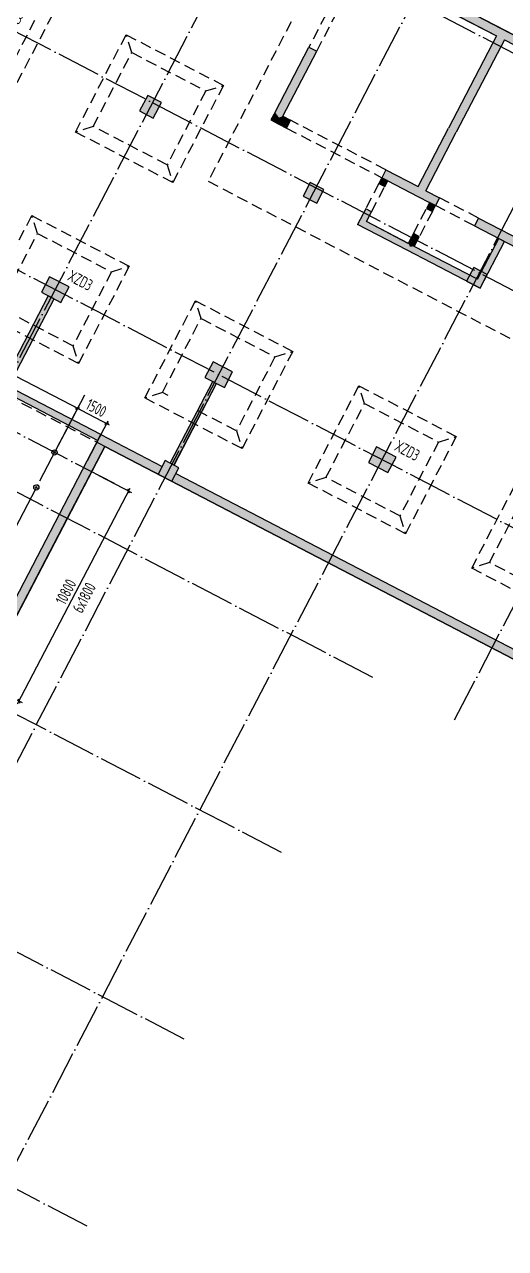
# Model space of a CAD drawing. Extents: x -190030 to 1780958, y -2186385 to 288330.
# Drawn here: x 17892 to 39815, y 203376 to 259183 of the extents above; entities that cross this region are included whole.
import ezdxf

# ---------------------------------------------------------------- set-up
doc = ezdxf.new("R2010")
doc.units = 0
doc.header["$LTSCALE"] = 1000
doc.header["$MEASUREMENT"] = 0
doc.linetypes.add('DASHED', pattern=[0.75, 0.5, -0.25])
doc.linetypes.add('DOTE', pattern=[2.42, 2, -0.2, 0.02, -0.2])
for name, color, linetype in [('05-填充_天正', 26, 'Continuous'), ('104-7 B2核心筒$0$05-填充_天正', 26, 'Continuous'), ('104-7 B2核心筒$0$A_STR-砼墙', 51, 'Continuous'), ('3', 3, 'Continuous'), ('A_AXIS-轴线', 1, 'DOTE'), ('A_STR-砼墙', 51, 'Continuous'), ('BEAM_SE', 144, 'DASHED'), ('COLU', 7, 'Continuous'), ('COLU_HATCH', 251, 'Continuous'), ('DIM', 3, 'Continuous'), ('DOTE', 4, 'DOTE'), ('jc', 5, 'Continuous'), ('s-base', 60, 'Continuous'), ('TEXT', 7, 'Continuous'), ('锚杆', 6, 'Continuous')]:
    doc.layers.add(name, color=color, linetype=linetype)
doc.styles.add('TSSD_Dimension', font='Tssdeng.shx', dxfattribs={"width": 0.7, "bigfont": 'hztxt.shx'})
doc.styles.add('TSSD_Rein', font='tssdeng.shx', dxfattribs={"width": 0.7, "bigfont": 'hztxt.shx'})
doc.dimstyles.new('TSSD_150_150', dxfattribs={"dimtxt": 525, "dimasz": 150, "dimexe": 150, "dimexo": 375, "dimgap": 150, "dimtad": 1, "dimdec": 0, "dimzin": 0, "dimdsep": 46, "dimtxsty": 'TSSD_Dimension', "dimblk": 'ARCHTICK', "dimblk1": 'ARCHTICK', "dimblk2": 'ARCHTICK', "dimcen": 0, "dimdle": 150, "dimclrt": 7, "dimadec": 0, "dimazin": 0, "dimtfac": 1, "dimtdec": 0, "dimtix": 1, "dimtmove": 2, "dimatfit": 3, "dimfxl": 1, "dimtolj": 1, "dimtzin": 0, "dimarcsym": 0})

# ---------------------------------------------------------------- blocks, each defined once
blk = doc.blocks.new('104 轴线')
for p, q in [((-155052, 77745), (-95881, 191411)), ((-147601, 73866), (-88430, 187532)), ((-25299, 139449), (-114000, 185624)), ((-140150, 69987), (-80979, 183654)), ((-100664, 136743), (-183422, 179824)), ((-92783, 142787), (-73528, 179775)), ((-44634, 138691), (-118433, 177109)), ((-105097, 128228), (-187855, 171309)), ((-56517, 134054), (-122866, 168593)), ((-109530, 119712), (-192288, 162793)), ((-96508, 144726), (-127022, 160610))]:
    blk.add_line(p, q)
blk = doc.blocks.new('zhu1')
at = {"layer": 'COLU_HATCH'}
for points in [[(8357, 112460), (7988, 111750), (8609, 111427), (8978, 112137)], [(15762, 108493), (15439, 107872), (16060, 107549), (16383, 108170)], [(23213, 104615), (22890, 103994), (23511, 103671), (23834, 104291)], [(3515, 103482), (4402, 103021), (4771, 103730), (3884, 104192)], [(10966, 99604), (11853, 99142), (12222, 99852), (11335, 100313)], [(18417, 95725), (19304, 95263), (19673, 95973), (18786, 96435)], [(9159, 95809), (8836, 95188), (9457, 94865), (9780, 95486)]]:
    blk.add_hatch(color=8, dxfattribs=at).paths.add_polyline_path(points)
at = {"layer": 'A_STR-砼墙', "color": 8}
for p, q in [((13000, 121486), (24664, 115414)), ((13480, 120785), (24258, 115175)), ((24258, 115175), (22065, 110962)), ((24612, 114990), (22419, 110778)), ((24612, 114990), (29491, 112451)), ((19031, 108708), (18893, 108442)), ((18893, 108442), (19159, 108304)), ((19297, 108570), (19031, 108708)), ((19159, 108304), (19297, 108570)), ((18292, 107289), (17923, 106580)), ((18558, 107151), (18292, 107289)), ((21204, 107577), (21066, 107311)), ((21066, 107311), (21332, 107172)), ((21470, 107439), (21204, 107577)), ((21332, 107172), (21470, 107439)), ((18328, 106707), (18558, 107151)), ((20235, 105714), (18328, 106707)), ((20185, 105402), (17923, 106580)), ((20465, 106158), (20235, 105714)), ((20732, 106019), (20465, 106158)), ((20501, 105576), (20732, 106019)), ((23384, 104075), (20501, 105576)), ((23384, 104075), (24353, 105938)), ((23511, 103671), (24619, 105799)), ((24353, 105938), (24619, 105799)), ((23511, 103671), (20185, 105402)), ((9377, 95692), (11318, 99421)), ((11318, 99421), (11495, 99328)), ((9555, 95601), (11495, 99328)), ((4333, 93360), (6227, 96997)), ((6227, 96997), (9020, 95543)), ((4688, 93175), (6397, 96457)), ((6397, 96457), (8839, 95186)), ((9377, 94906), (39169, 79397)), ((9641, 95219), (39354, 79752)), ((178, 85377), (4333, 93360)), ((532, 85192), (4688, 93175))]:
    blk.add_line(p, q, dxfattribs=at)
blk.add_lwpolyline([(1609, 99063), (6088, 96731), (6227, 96997), (2013, 99190), (4091, 103182), (3825, 103320), (1609, 99063)], dxfattribs=at)
at = {"layer": 'COLU', "color": 8}
for points in [[(8357, 112460), (7988, 111750), (8609, 111427), (8978, 112137)], [(15762, 108493), (15439, 107872), (16060, 107549), (16383, 108170)], [(23213, 104615), (22890, 103994), (23511, 103671), (23834, 104291)], [(9159, 95809), (8836, 95188), (9457, 94865), (9780, 95486)]]:
    blk.add_lwpolyline(points, close=True, dxfattribs=at)
for points in [[(3515, 103482), (4402, 103021), (4771, 103730), (3884, 104192), (3515, 103482)], [(10966, 99604), (11853, 99142), (12222, 99852), (11335, 100313), (10966, 99604)], [(18417, 95725), (19304, 95263), (19673, 95973), (18786, 96435), (18417, 95725)]]:
    blk.add_lwpolyline(points, dxfattribs=at)
blk = doc.blocks.new('xzd-3b')
at = {"layer": 's-base', "color": 8, "linetype": 'DASHED'}
for p, q in [((-543722, -43410), (-544322, -42810)), ((-539922, -43410), (-539322, -42810)), ((-543722, -47210), (-544322, -47810)), ((-539922, -47210), (-539322, -47810))]:
    blk.add_line(p, q, dxfattribs=at)
for points in [[(-539322, -42810), (-539322, -47810), (-544322, -47810), (-544322, -42810)], [(-539922, -43410), (-539922, -47210), (-543722, -47210), (-543722, -43410)]]:
    blk.add_lwpolyline(points, close=True, dxfattribs=at)
at = {"layer": 'TEXT', "color": 8, "style": 'TSSD_Rein', "width": 0.7}
blk.add_text('XZD3', height=525, rotation=360, dxfattribs=at).set_placement((-541573, -44673))
blk = doc.blocks.new('maogan1')
at = {"layer": '锚杆'}
for p, q in [((-1382074, -58863), (-1381931, -58863)), ((-1382052, -58863), (-1381929, -58863)), ((-1382000, -58920), (-1382000, -58800))]:
    blk.add_line(p, q, dxfattribs=at)
blk.add_circle((-1382000, -58863), 120, dxfattribs=at)
blk = doc.blocks.new('_ArchTick')
at = {"color": 0, "linetype": 'ByBlock', "const_width": 0.4}
blk.add_lwpolyline([(-0.5, -0.5), (0.5, 0.5)], dxfattribs=at)
blk = doc.blocks.new('*D216')
at = {"layer": 'Defpoints', "color": 0, "transparency": 16777216}
for p in [(20307, 241678), (19262, 239671), (20593, 238978)]:
    blk.add_point(p, dxfattribs=at)
at = {"layer": 'DIM', "color": 0, "lineweight": -2, "transparency": 16777216}
for p, q in [((19435, 240004), (20377, 241811)), ((21771, 240916), (20174, 241747)), ((20766, 239311), (21707, 241119))]:
    blk.add_line(p, q, dxfattribs=at)
at = {"layer": 'DIM', "color": 0, "lineweight": -2, "transparency": 16777216, "xscale": 150, "yscale": 150, "zscale": 150}
for p, rotation in [((20307, 241678), 152.4999861478323), ((21638, 240985), 332.4999861478323)]:
    blk.add_blockref('_ArchTick', p, dxfattribs=dict(at, rotation=rotation))
at = {"layer": 'DIM', "color": 7, "transparency": 16777216, "insert": (21163, 241698), "char_height": 525, "attachment_point": 5, "rotation": 332.5, "style": 'TSSD_Dimension'}
blk.add_mtext('\\A1;1500', dxfattribs=at)
blk = doc.blocks.new('*D217')
at = {"layer": 'Defpoints', "color": 0, "transparency": 16777216}
for p in [(7534, 248327), (6519, 246376), (19262, 239671)]:
    blk.add_point(p, dxfattribs=at)
at = {"layer": 'DIM', "color": 0, "lineweight": -2, "transparency": 16777216}
for p, q in [((6692, 246709), (7604, 248460)), ((20440, 241609), (7401, 248397)), ((19435, 240004), (20377, 241811))]:
    blk.add_line(p, q, dxfattribs=at)
at = {"layer": 'DIM', "color": 0, "lineweight": -2, "transparency": 16777216, "xscale": 150, "yscale": 150, "zscale": 150}
for p, rotation in [((7534, 248327), 152.4999861478323), ((20307, 241678), 332.4999861478323)]:
    blk.add_blockref('_ArchTick', p, dxfattribs=dict(at, rotation=rotation))
at = {"layer": 'DIM', "color": 7, "transparency": 16777216, "insert": (14111, 245369), "char_height": 525, "attachment_point": 5, "rotation": 332.5, "style": 'TSSD_Dimension'}
blk.add_mtext('\\A1;14400', dxfattribs=at)
blk = doc.blocks.new('*D221')
at = {"layer": 'Defpoints', "color": 0, "transparency": 16777216}
for p in [(20948, 238794), (22636, 237915), (15961, 229214)]:
    blk.add_point(p, dxfattribs=at)
at = {"layer": 'DIM', "color": 0, "lineweight": -2, "transparency": 16777216}
for p, q in [((21280, 238620), (22769, 237846)), ((17580, 228202), (22705, 238048)), ((16293, 229041), (17782, 228266))]:
    blk.add_line(p, q, dxfattribs=at)
at = {"layer": 'DIM', "color": 0, "lineweight": -2, "transparency": 16777216, "xscale": 150, "yscale": 150, "zscale": 150}
for p, rotation in [((22636, 237915), 62.49998614641404), ((17649, 228335), 242.499986146414)]:
    blk.add_blockref('_ArchTick', p, dxfattribs=dict(at, rotation=rotation))
at = {"layer": 'DIM', "color": 7, "transparency": 16777216, "insert": (19776, 233315), "char_height": 525, "attachment_point": 5, "rotation": 62.5, "style": 'TSSD_Dimension'}
blk.add_mtext('\\A1;10800', dxfattribs=at)

msp = doc.modelspace()

# ---------------------------------------------------------------- hatches: boundary and pattern name
at = {"layer": '05-填充_天正'}
for points in [[(28150.7, 264975.9), (27966, 264621), (39408.5, 258664.5), (39662.2, 258682.7), (39814.9, 258903.8)], [(39662.2, 258682.7), (39408.5, 258664.5), (37215.5, 254451.9), (37570.3, 254267.2), (39763.3, 258479.8)], [(39662.2, 258682.7), (39763.3, 258479.8), (53245.8, 251461.2), (53455.2, 251502.5), (53519.2, 251769.8), (39814.9, 258903.8)], [(34182, 252197.9), (34043.5, 251931.8), (34309.6, 251793.3), (34448.1, 252059.4)], [(33478.5, 250196.7), (33709.3, 250640.2), (33443.2, 250778.7), (33073.8, 250069.1)], [(36355.2, 251066.6), (36216.7, 250800.5), (36482.8, 250662), (36621.3, 250928.1)], [(35457.6, 249053.7), (35385.5, 249203.9), (33478.5, 250196.7), (33073.8, 250069.1), (35335.7, 248891.6)], [(35651.6, 249065.4), (35882.5, 249508.9), (35616.4, 249647.4), (35385.5, 249203.9), (35457.6, 249053.7)], [(38662, 247160.1), (38534.4, 247564.7), (35651.6, 249065.4), (35457.6, 249053.7), (35335.7, 248891.6)], [(38534.4, 247564.7), (38662, 247160.1), (39770.2, 249288.9), (39504.1, 249427.4)], [(16759.5, 242552.1), (21238.9, 240220.3), (21377.4, 240486.4), (17164.1, 242679.7), (19242, 246671.2), (18975.9, 246809.8)], [(24616.7, 239135.8), (24705.9, 239090.4), (26646.2, 242817.7), (26468.8, 242910.1), (24528, 239182)], [(19484.3, 236849.7), (19839.1, 236665), (21547.6, 239946.9), (21377.4, 240486.4)], [(23989.5, 238675.7), (24171.1, 239032.1), (21377.4, 240486.4), (21547.6, 239946.9)], [(24792, 238708.9), (24610.8, 238353.2), (24528.3, 238395.2), (54319.9, 222886.7), (54504.6, 223241.5)], [(15328.5, 228866.6), (15683.3, 228681.9), (19839.1, 236665), (19484.3, 236849.7)]]:
    msp.add_hatch(color=8, dxfattribs=at).paths.add_polyline_path(points)
at = {"layer": '104-7 B2核心筒$0$05-填充_天正'}
for points in [[(29485.7, 254943.3), (29665.6, 255000), (31212.4, 257971.5), (30857.6, 258156.2), (29310.8, 255184.7)], [(29126.1, 254829.9), (29480.9, 254645.2), (29485.7, 254943.3), (29310.8, 255184.7)], [(29485.7, 254943.3), (29480.9, 254645.2), (29835.7, 254460.5), (30020.4, 254815.3), (29665.6, 255000)], [(35946.1, 251580.2), (36185.1, 251606.1), (37570.3, 254267.2), (37215.5, 254451.9), (35830.3, 251790.8)], [(34182, 252197.9), (35823, 251343.7), (35946.1, 251580.2), (35830.3, 251790.8), (34366.7, 252552.7)], [(35946.1, 251580.2), (35823, 251343.7), (36621.3, 250928.1), (36806, 251282.9), (36185.1, 251606.1)], [(38395.3, 250004.6), (41056.4, 248619.4), (41241.1, 248974.2), (38580, 250359.4)]]:
    msp.add_hatch(color=8, dxfattribs=at).paths.add_polyline_path(points)

# ---------------------------------------------------------------- linework, layer by layer
at = {"layer": '104-7 B2核心筒$0$A_STR-砼墙', "color": 8}
for p, q in [((29310.8, 255184.7), (30857.6, 258156.2)), ((29665.6, 255000), (31212.4, 257971.5)), ((30857.6, 258156.2), (31212.4, 257971.5)), ((29310.8, 255184.7), (29126.1, 254829.9)), ((29310.8, 255184.7), (29310.8, 255184.7)), ((29126.1, 254829.9), (29480.9, 254645.2)), ((29480.9, 254645.2), (29835.7, 254460.5)), ((29665.6, 255000), (30020.4, 254815.3)), ((30020.4, 254815.3), (29835.7, 254460.5)), ((35830.3, 251790.8), (37215.5, 254451.9)), ((36185.1, 251606.1), (37570.3, 254267.2)), ((34366.7, 252552.7), (34182, 252197.9)), ((34366.7, 252552.7), (35830.3, 251790.8)), ((34448.1, 252059.4), (35823, 251343.7)), ((35823, 251343.7), (36355.2, 251066.6)), ((36185.1, 251606.1), (36806, 251282.9)), ((36806, 251282.9), (36621.3, 250928.1)), ((38580, 250359.4), (38395.3, 250004.6)), ((38580, 250359.4), (41063.6, 249066.5)), ((38395.3, 250004.6), (41056.4, 248619.4))]:
    msp.add_line(p, q, dxfattribs=at)
at = {"layer": '3', "color": 8, "linetype": 'DASHED'}
for p, q in [((31780.1, 262635.6), (26262.2, 252035.7)), ((26262.2, 252035.7), (49147.1, 240122.6)), ((21547.6, 239946.9), (6291, 247889))]:
    msp.add_line(p, q, dxfattribs=at)
at = {"layer": 'A_STR-砼墙', "color": 8}
for p, q in [((27966, 264621), (39408.5, 258664.5)), ((28150.7, 264975.9), (39814.9, 258903.8)), ((39408.5, 258664.5), (37215.5, 254451.9)), ((39763.3, 258479.8), (37570.3, 254267.2)), ((39763.3, 258479.8), (53245.8, 251461.2)), ((39814.9, 258903.8), (53519.2, 251769.8)), ((34182, 252197.9), (34043.5, 251931.8)), ((34043.5, 251931.8), (34309.6, 251793.3)), ((34448.1, 252059.4), (34182, 252197.9)), ((34309.6, 251793.3), (34448.1, 252059.4)), ((33443.2, 250778.7), (33073.8, 250069.1)), ((33709.3, 250640.2), (33443.2, 250778.7)), ((33478.5, 250196.7), (33709.3, 250640.2)), ((36355.2, 251066.6), (36216.7, 250800.5)), ((36216.7, 250800.5), (36482.8, 250662)), ((36621.3, 250928.1), (36355.2, 251066.6)), ((36482.8, 250662), (36621.3, 250928.1)), ((35335.7, 248891.6), (33073.8, 250069.1)), ((35385.5, 249203.9), (33478.5, 250196.7)), ((35616.4, 249647.4), (35385.5, 249203.9)), ((35882.5, 249508.9), (35616.4, 249647.4)), ((35651.6, 249065.4), (35882.5, 249508.9)), ((38534.4, 247564.7), (35651.6, 249065.4)), ((38534.4, 247564.7), (39504.1, 249427.4)), ((38662, 247160.1), (39770.2, 249288.9)), ((39504.1, 249427.4), (39770.2, 249288.9)), ((38662, 247160.1), (35335.7, 248891.6)), ((24528, 239182), (26468.8, 242910.1)), ((24705.9, 239090.4), (26646.2, 242817.7)), ((26468.8, 242910.1), (26646.2, 242817.7)), ((19484.3, 236849.7), (21377.4, 240486.4)), ((21377.4, 240486.4), (24171.1, 239032.1)), ((19839.1, 236665), (21547.6, 239946.9)), ((21547.6, 239946.9), (23989.5, 238675.7)), ((24528.3, 238395.2), (54319.9, 222886.7)), ((24792, 238708.9), (54504.6, 223241.5)), ((15328.5, 228866.6), (19484.3, 236849.7)), ((15683.3, 228681.9), (19839.1, 236665))]:
    msp.add_line(p, q, dxfattribs=at)
msp.add_lwpolyline([(16759.5, 242552.1), (21238.9, 240220.3), (21377.4, 240486.4), (17164.1, 242679.7), (19242, 246671.2), (18975.9, 246809.8), (16759.5, 242552.1)], dxfattribs=at)
at = {"layer": 'BEAM_SE', "color": 8}
for p, q in [((32312.1, 260950.3), (30857.6, 258156.2)), ((31212.4, 257971.5), (32666.9, 260765.6)), ((34366.7, 252552.7), (30020.4, 254815.3)), ((29835.7, 254460.5), (34182, 252197.9)), ((34043.5, 251931.8), (33443.2, 250778.7)), ((33709.3, 250640.2), (34309.6, 251793.3)), ((38580, 250359.4), (36806, 251282.9)), ((35616.4, 249647.4), (36216.7, 250800.5)), ((36482.8, 250662), (35882.5, 249508.9)), ((38395.3, 250004.6), (36621.3, 250928.1))]:
    msp.add_line(p, q, dxfattribs=at)
at = {"layer": 'DOTE'}
for p, q in [((21995.9, 238247.9), (4627.8, 247289.2)), ((20623.3, 242285.2), (-13670.1, 176408.3))]:
    msp.add_line(p, q, dxfattribs=at)
at = {"layer": 'jc', "color": 8}
for points in [[(17950.1, 270286), (65405.2, 245582.4)], [(-11513.7, 176436.9), (21547.5, 239946.9)], [(21547.5, 239946.9), (74484.8, 212389.5)]]:
    msp.add_lwpolyline(points, close=True, dxfattribs=at)
at = {"layer": 's-base', "color": 8, "linetype": 'DASHED'}
for p, q in [((22780, 257906.6), (22524.9, 258715.9)), ((26150.7, 256152), (26959.9, 256407.1)), ((21025.4, 254536), (20216.1, 254280.8)), ((24396, 252781.3), (24651.2, 251972.1)), ((25937.2, 245779.7), (25682, 246589)), ((29307.8, 244025.1), (30117.1, 244280.2)), ((24182.5, 242409.1), (23373.3, 242153.9)), ((27553.2, 240654.4), (27808.3, 239845.2))]:
    msp.add_line(p, q, dxfattribs=at)
for points in [[(26959.9, 256407.1), (24651.2, 251972.1), (20216.1, 254280.8), (22524.9, 258715.9)], [(26150.7, 256152), (24396, 252781.3), (21025.4, 254536), (22780, 257906.6)], [(30117.1, 244280.2), (27808.3, 239845.2), (23373.3, 242153.9), (25682, 246589)]]:
    msp.add_lwpolyline(points, close=True, dxfattribs=at)
msp.add_lwpolyline([(24447.9, 242270.9), (24182.5, 242409.1), (25937.2, 245779.7), (29307.8, 244025.1), (27553.2, 240654.4), (25778.4, 241578.3)], dxfattribs=at)

# ---------------------------------------------------------------- block references
at = {"layer": '05-填充_天正', "color": 8}
for name, p, rotation in [('zhu1', (15151.3, 143489.5), 359.9998411280657), ('xzd-3b', (517660.9, 49227.8), 332.4999861478323), ('xzd-3b', (520818.1, 37100.9), 332.4999861478323), ('xzd-3b', (535719.9, 29343.5), 332.4999861478323), ('xzd-3b', (543170.8, 25464.9), 332.4999861478323)]:
    msp.add_blockref(name, p, dxfattribs=dict(at, rotation=rotation))
at = {"layer": 'A_AXIS-轴线', "rotation": 7.036962474964308e-07}
msp.add_blockref('104 轴线', (130273.5, 84689.5), dxfattribs=at)
at = {"layer": '锚杆', "rotation": 332.4999861478323}
for p in [(1272291.2, -346253.6), (1271460.1, -347850.2)]:
    msp.add_blockref('maogan1', p, dxfattribs=at)

# ---------------------------------------------------------------- texts
at = {"layer": 'TEXT', "style": 'TSSD_Rein', "width": 0.7}
msp.add_text('6x1800', height=525, rotation=62.49999, dxfattribs=at).set_placement((20516.8, 232298.2))

# ---------------------------------------------------------------- dimensions: what is measured, and where the dimension line sits
at = {"layer": 'DIM'}
for base, p1, p2, angle, picture, middle in [((7534.3, 248327.4), (19262.3, 239670.9), (6518.6, 246376.3), 332.49999, '*D217', (14111.3, 245368.7)), ((20307.3, 241678.2), (20593, 238978.2), (19262.3, 239670.9), 332.49999, '*D216', (21163.1, 241697.7)), ((22635.8, 237914.8), (15960.8, 229213.8), (20947.7, 238793.5), 62.49999, '*D221', (19776.4, 233315.4))]:
    dim = msp.add_linear_dim(base=base, p1=p1, p2=p2, angle=angle, dimstyle='TSSD_150_150', dxfattribs=at)
    dim.commit()
    dim.dimension.update_dxf_attribs({"geometry": picture, "text_midpoint": middle})

doc.saveas('drawing.dxf')
